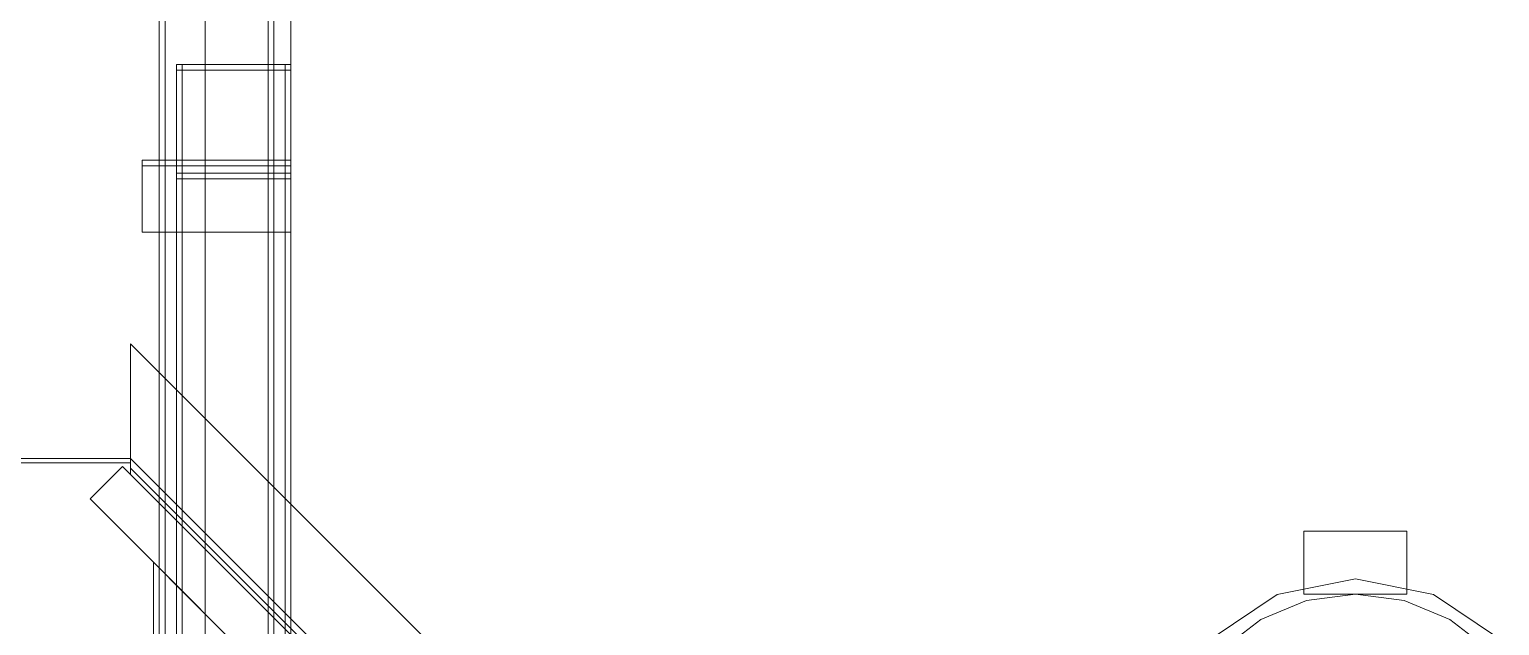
# Model space of a CAD drawing. Header units: millimetres. Extents: x -1970 to 59977, y -50268 to 6837.
# Drawn here: x 58611 to 59895, y 960 to 1481 of the extents above; entities that cross this region are included whole.
import ezdxf

# ---------------------------------------------------------------- set-up
doc = ezdxf.new("R2010")
doc.units = ezdxf.units.MM
doc.layers.add('lateral_C04', color=7, linetype='Continuous', lineweight=0)
doc.layers.add('lateral_secador', color=7, linetype='Continuous', lineweight=0)

msp = doc.modelspace()

# ---------------------------------------------------------------- linework, layer by layer
at = {"layer": 'lateral_C04'}
for p, q in [((59814.253, 1042.5), (59724.253, 1042.5)), ((59724.253, 1042.5), (59724.253, 987.5)), ((59814.253, 987.5), (59814.253, 1042.5)), ((59769.253, 1000.7), (59701.059, 987.135)), ((59837.447, 987.135), (59769.253, 1000.7)), ((59701.059, 987.135), (59643.247, 948.506)), ((59726.548, 981.878), (59686.753, 965.394)), ((59724.253, 987.5), (59814.253, 987.5)), ((59769.253, 987.5), (59726.548, 981.878)), ((59811.958, 981.878), (59769.253, 987.5)), ((59851.753, 965.394), (59811.958, 981.878)), ((59895.259, 948.506), (59837.447, 987.135)), ((59686.753, 965.394), (59652.58, 939.173)), ((59885.926, 939.173), (59851.753, 965.394))]:
    msp.add_line(p, q, dxfattribs=at)
at = {"layer": 'lateral_secador'}
for p, q in [((58764.253, 3000), (58764.253, 0)), ((58839.253, 0), (58839.253, 3000)), ((58724.253, 2925), (58724.253, 20)), ((58729.253, 20), (58729.253, 2925)), ((58764.253, 2925), (58764.253, 1350)), ((58819.253, 2925), (58819.253, 20)), ((58824.253, 20), (58824.253, 2925)), ((58839.253, 0), (58839.253, 2925)), ((58839.253, 1350), (58839.253, 2925)), ((58739.253, 1450), (58839.253, 1450)), ((58739.253, 1450), (58739.253, 1445)), ((58739.253, 1450), (58739.253, 800)), ((58739.253, 1450), (58744.253, 1450)), ((58739.253, 1445), (58839.253, 1445)), ((58739.253, 1445), (58744.253, 1445)), ((58739.253, 1445), (58739.253, 1355)), ((58744.253, 800), (58744.253, 1450)), ((58744.253, 1355), (58744.253, 1445)), ((58834.253, 1450), (58839.253, 1450)), ((58834.253, 1450), (58834.253, 800)), ((58834.253, 1445), (58839.253, 1445)), ((58834.253, 1445), (58834.253, 1355)), ((58839.253, 1445), (58839.253, 1450)), ((58839.253, 800), (58839.253, 1450)), ((58839.253, 1355), (58839.253, 1445)), ((58709.253, 1366.5), (58839.253, 1366.5)), ((58709.253, 1366.5), (58709.253, 1303.5)), ((58709.253, 1366.5), (58709.253, 1361.5)), ((58839.253, 1303.5), (58839.253, 1366.5)), ((58839.253, 1361.5), (58839.253, 1366.5)), ((58709.253, 1361.5), (58839.253, 1361.5)), ((58739.253, 1355), (58839.253, 1355)), ((58739.253, 1355), (58739.253, 1350)), ((58739.253, 1355), (58744.253, 1355)), ((58739.253, 1350), (58839.253, 1350)), ((58764.253, 1350), (58839.253, 1350)), ((58764.253, 1350), (58764.253, 900)), ((58834.253, 1355), (58839.253, 1355)), ((58839.253, 1350), (58839.253, 1355)), ((58839.253, 900), (58839.253, 1350)), ((58709.253, 1303.5), (58839.253, 1303.5)), ((59204.253, 701), (58699.253, 1206)), ((58699.253, 1206), (58699.253, 1106)), ((58449.253, 1106), (58699.253, 1106)), ((58699.253, 1106), (58699.253, 1102)), ((58699.253, 1106), (59204.253, 601)), ((58699.253, 1106), (58699.253, 1097.515)), ((58449.253, 1102), (58699.253, 1102)), ((58692.182, 1098.929), (58663.898, 1070.645)), ((58692.182, 1098.929), (58952.182, 838.929)), ((58699.253, 1097.515), (59200.01, 596.757)), ((58699.253, 1097.515), (58699.253, 1091.858)), ((58699.253, 1091.858), (59197.182, 593.929)), ((58663.898, 1070.645), (58923.898, 810.645)), ((58719.253, 915.289), (58719.253, 1015.289)), ((58719.253, 1015.289), (58819.253, 915.289))]:
    msp.add_line(p, q, dxfattribs=at)

doc.saveas('drawing.dxf')
